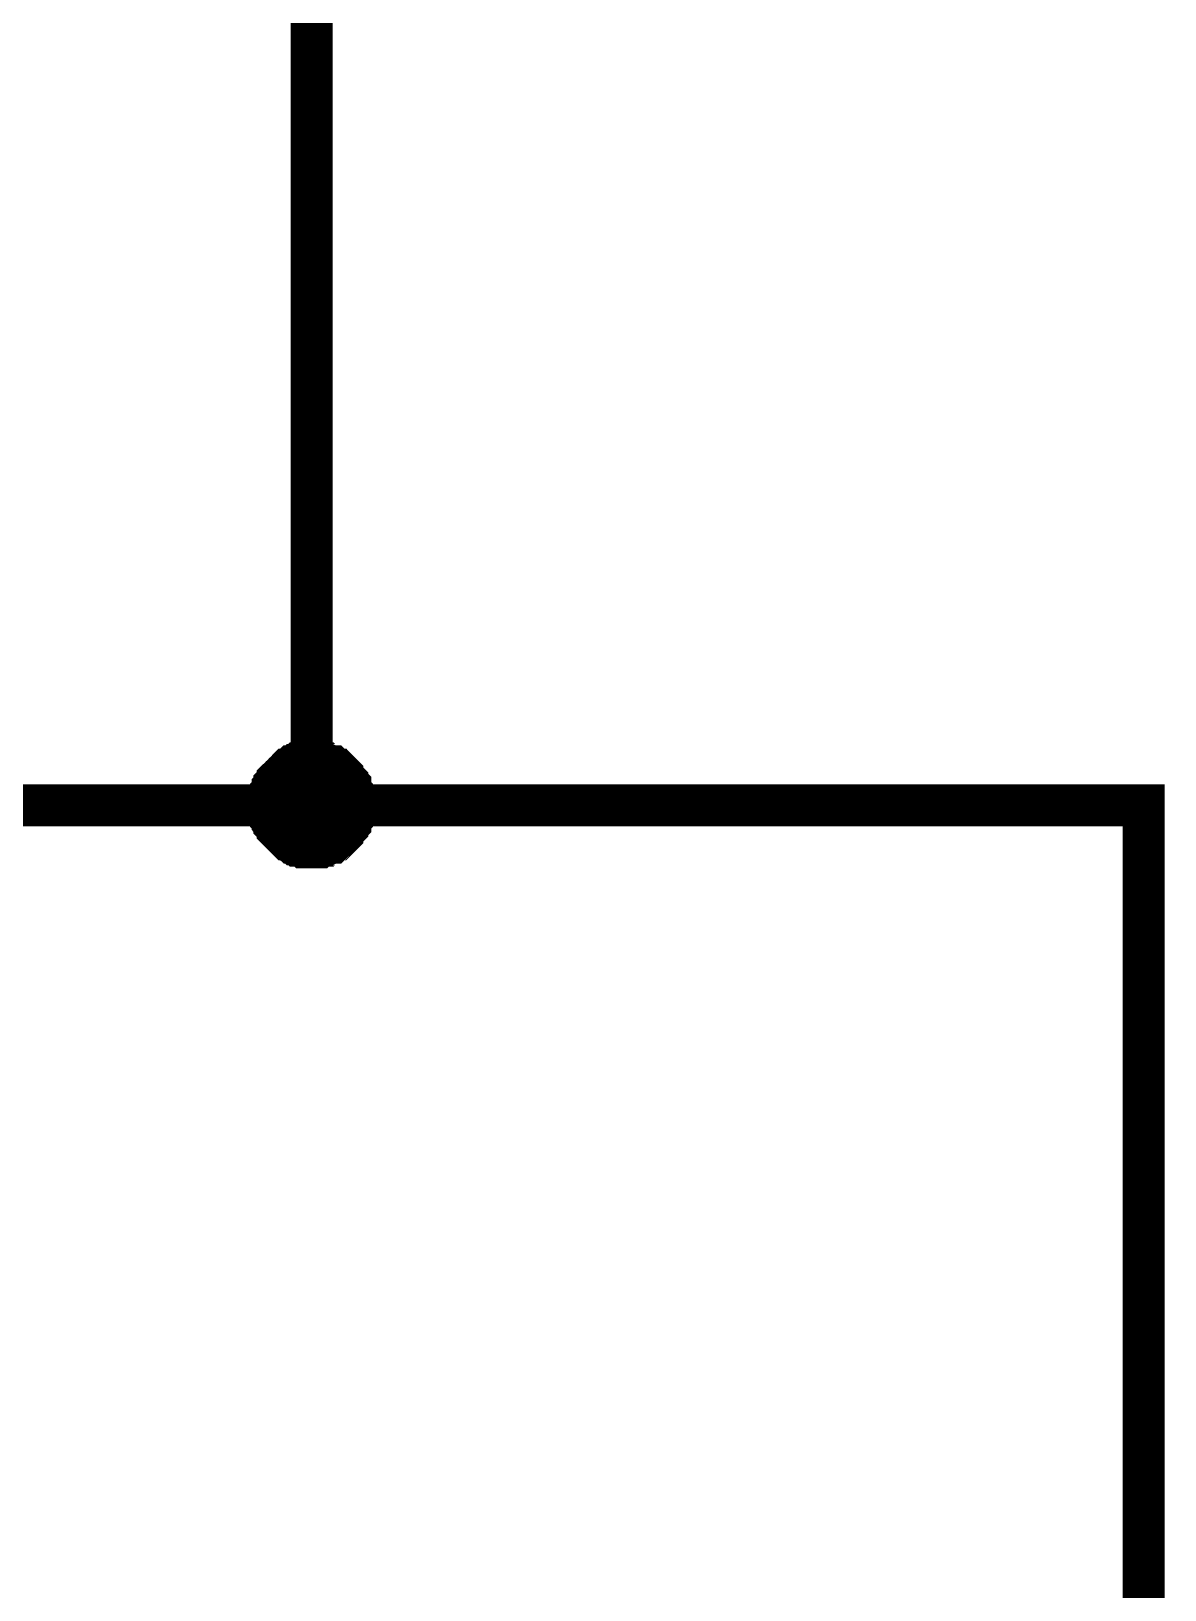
# Model space of a CAD drawing. Header units: millimetres. Extents: x 2.64 to 11.44, y 2.16 to 8.68.
# Drawn here: x 4.0062 to 4.3248, y 4.1038 to 4.5419 of the extents above; entities that cross this region are included whole.
import ezdxf

# ---------------------------------------------------------------- set-up
doc = ezdxf.new("R2010")
doc.units = ezdxf.units.MM
doc.header["$MEASUREMENT"] = 0
doc.layers.add('Sheet', color=255, linetype='Continuous')

msp = doc.modelspace()

# ---------------------------------------------------------------- linework, layer by layer
at = {"layer": 'Sheet', "const_width": 0.0118}
for points in [[(4.08503, 4.55833), (4.08503, 4.44131)], [(4.08503, 4.44131), (4.08503, 4.32429)], [(4.0732, 4.32429), (4.0732, 4.32475), (4.0732, 4.32566), (4.0732, 4.32611), (4.07365, 4.32657), (4.07365, 4.32748), (4.07365, 4.32793), (4.07411, 4.32839), (4.07411, 4.3293), (4.07456, 4.32976), (4.07456, 4.33021), (4.07502, 4.33067), (4.07547, 4.33112), (4.07547, 4.33158), (4.07593, 4.33203), (4.07638, 4.33249), (4.07684, 4.33294), (4.07729, 4.3334), (4.07775, 4.33385), (4.0782, 4.33431), (4.07866, 4.33431), (4.07911, 4.33476), (4.07957, 4.33522), (4.08002, 4.33522), (4.08048, 4.33567), (4.08093, 4.33567), (4.08139, 4.33613), (4.0823, 4.33613), (4.08275, 4.33613), (4.08321, 4.33659), (4.08366, 4.33659), (4.08457, 4.33659), (4.08503, 4.33659)], [(4.0732, 4.32429), (4.0732, 4.32475), (4.0732, 4.32566), (4.0732, 4.32611), (4.07365, 4.32657), (4.07365, 4.32748), (4.07365, 4.32793), (4.07411, 4.32839), (4.07411, 4.3293), (4.07456, 4.32976), (4.07456, 4.33021), (4.07502, 4.33067), (4.07547, 4.33112), (4.07547, 4.33158), (4.07593, 4.33203), (4.07638, 4.33249), (4.07684, 4.33294), (4.07729, 4.3334), (4.07775, 4.33385), (4.0782, 4.33431), (4.07866, 4.33431), (4.07911, 4.33476), (4.07957, 4.33522), (4.08002, 4.33522), (4.08048, 4.33567), (4.08093, 4.33567), (4.08139, 4.33613), (4.0823, 4.33613), (4.08275, 4.33613), (4.08321, 4.33659), (4.08366, 4.33659), (4.08457, 4.33659), (4.08503, 4.33659)], [(4.0732, 4.32429), (4.0732, 4.32475), (4.0732, 4.32566), (4.0732, 4.32611), (4.07365, 4.32657), (4.07365, 4.32748), (4.07365, 4.32793), (4.07411, 4.32839), (4.07411, 4.3293), (4.07456, 4.32976), (4.07456, 4.33021), (4.07502, 4.33067), (4.07547, 4.33112), (4.07547, 4.33158), (4.07593, 4.33203), (4.07638, 4.33249), (4.07684, 4.33294), (4.07729, 4.3334), (4.07775, 4.33385), (4.0782, 4.33431), (4.07866, 4.33431), (4.07911, 4.33476), (4.07957, 4.33522), (4.08002, 4.33522), (4.08048, 4.33567), (4.08093, 4.33567), (4.08139, 4.33613), (4.0823, 4.33613), (4.08275, 4.33613), (4.08321, 4.33659), (4.08366, 4.33659), (4.08457, 4.33659), (4.08503, 4.33659)], [(4.0732, 4.32429), (4.0732, 4.32475), (4.0732, 4.32566), (4.0732, 4.32611), (4.07365, 4.32657), (4.07365, 4.32748), (4.07365, 4.32793), (4.07411, 4.32839), (4.07411, 4.3293), (4.07456, 4.32976), (4.07456, 4.33021), (4.07502, 4.33067), (4.07547, 4.33112), (4.07547, 4.33158), (4.07593, 4.33203), (4.07638, 4.33249), (4.07684, 4.33294), (4.07729, 4.3334), (4.07775, 4.33385), (4.0782, 4.33431), (4.07866, 4.33431), (4.07911, 4.33476), (4.07957, 4.33522), (4.08002, 4.33522), (4.08048, 4.33567), (4.08093, 4.33567), (4.08139, 4.33613), (4.0823, 4.33613), (4.08275, 4.33613), (4.08321, 4.33659), (4.08366, 4.33659), (4.08457, 4.33659), (4.08503, 4.33659)], [(4.0732, 4.32429), (4.0732, 4.32475), (4.0732, 4.32566), (4.0732, 4.32611), (4.07365, 4.32657), (4.07365, 4.32748), (4.07365, 4.32793), (4.07411, 4.32839), (4.07411, 4.3293), (4.07456, 4.32976), (4.07456, 4.33021), (4.07502, 4.33067), (4.07547, 4.33112), (4.07547, 4.33158), (4.07593, 4.33203), (4.07638, 4.33249), (4.07684, 4.33294), (4.07729, 4.3334), (4.07775, 4.33385), (4.0782, 4.33431), (4.07866, 4.33431), (4.07911, 4.33476), (4.07957, 4.33522), (4.08002, 4.33522), (4.08048, 4.33567), (4.08093, 4.33567), (4.08139, 4.33613), (4.0823, 4.33613), (4.08275, 4.33613), (4.08321, 4.33659), (4.08366, 4.33659), (4.08457, 4.33659), (4.08503, 4.33659)], [(4.0732, 4.32429), (4.0732, 4.32475), (4.0732, 4.32566), (4.0732, 4.32611), (4.07365, 4.32657), (4.07365, 4.32748), (4.07365, 4.32793), (4.07411, 4.32839), (4.07411, 4.3293), (4.07456, 4.32976), (4.07456, 4.33021), (4.07502, 4.33067), (4.07547, 4.33112), (4.07547, 4.33158), (4.07593, 4.33203), (4.07638, 4.33249), (4.07684, 4.33294), (4.07729, 4.3334), (4.07775, 4.33385), (4.0782, 4.33431), (4.07866, 4.33431), (4.07911, 4.33476), (4.07957, 4.33522), (4.08002, 4.33522), (4.08048, 4.33567), (4.08093, 4.33567), (4.08139, 4.33613), (4.0823, 4.33613), (4.08275, 4.33613), (4.08321, 4.33659), (4.08366, 4.33659), (4.08457, 4.33659), (4.08503, 4.33659)], [(4.0732, 4.32429), (4.0732, 4.32475), (4.0732, 4.32566), (4.0732, 4.32611), (4.07365, 4.32657), (4.07365, 4.32748), (4.07365, 4.32793), (4.07411, 4.32839), (4.07411, 4.3293), (4.07456, 4.32976), (4.07456, 4.33021), (4.07502, 4.33067), (4.07547, 4.33112), (4.07547, 4.33158), (4.07593, 4.33203), (4.07638, 4.33249), (4.07684, 4.33294), (4.07729, 4.3334), (4.07775, 4.33385), (4.0782, 4.33431), (4.07866, 4.33431), (4.07911, 4.33476), (4.07957, 4.33522), (4.08002, 4.33522), (4.08048, 4.33567), (4.08093, 4.33567), (4.08139, 4.33613), (4.0823, 4.33613), (4.08275, 4.33613), (4.08321, 4.33659), (4.08366, 4.33659), (4.08457, 4.33659), (4.08503, 4.33659)], [(4.0732, 4.32429), (4.0732, 4.32475), (4.0732, 4.32566), (4.0732, 4.32611), (4.07365, 4.32657), (4.07365, 4.32748), (4.07365, 4.32793), (4.07411, 4.32839), (4.07411, 4.3293), (4.07456, 4.32976), (4.07456, 4.33021), (4.07502, 4.33067), (4.07547, 4.33112), (4.07547, 4.33158), (4.07593, 4.33203), (4.07638, 4.33249), (4.07684, 4.33294), (4.07729, 4.3334), (4.07775, 4.33385), (4.0782, 4.33431), (4.07866, 4.33431), (4.07911, 4.33476), (4.07957, 4.33522), (4.08002, 4.33522), (4.08048, 4.33567), (4.08093, 4.33567), (4.08139, 4.33613), (4.0823, 4.33613), (4.08275, 4.33613), (4.08321, 4.33659), (4.08366, 4.33659), (4.08457, 4.33659), (4.08503, 4.33659)], [(4.08503, 4.33659), (4.08503, 4.33659)], [(4.08503, 4.33659), (4.08548, 4.33659), (4.08639, 4.33659), (4.08685, 4.33659), (4.0873, 4.33613), (4.08821, 4.33613), (4.08867, 4.33613), (4.08912, 4.33567), (4.08958, 4.33567), (4.09049, 4.33522), (4.09094, 4.33522), (4.0914, 4.33476), (4.09185, 4.33431), (4.09231, 4.33431), (4.09276, 4.33385), (4.09322, 4.3334), (4.09367, 4.33294), (4.09367, 4.33249), (4.09413, 4.33203), (4.09458, 4.33158), (4.09504, 4.33112), (4.09504, 4.33067), (4.09549, 4.33021), (4.09595, 4.32976), (4.09595, 4.3293), (4.09595, 4.32839), (4.0964, 4.32793), (4.0964, 4.32748), (4.0964, 4.32657), (4.09686, 4.32611), (4.09686, 4.32566), (4.09686, 4.32475), (4.09686, 4.32429)], [(4.08503, 4.33659), (4.08503, 4.33659)], [(4.08503, 4.33659), (4.08548, 4.33659), (4.08639, 4.33659), (4.08685, 4.33659), (4.0873, 4.33613), (4.08821, 4.33613), (4.08867, 4.33613), (4.08912, 4.33567), (4.08958, 4.33567), (4.09049, 4.33522), (4.09094, 4.33522), (4.0914, 4.33476), (4.09185, 4.33431), (4.09231, 4.33431), (4.09276, 4.33385), (4.09322, 4.3334), (4.09367, 4.33294), (4.09367, 4.33249), (4.09413, 4.33203), (4.09458, 4.33158), (4.09504, 4.33112), (4.09504, 4.33067), (4.09549, 4.33021), (4.09595, 4.32976), (4.09595, 4.3293), (4.09595, 4.32839), (4.0964, 4.32793), (4.0964, 4.32748), (4.0964, 4.32657), (4.09686, 4.32611), (4.09686, 4.32566), (4.09686, 4.32475), (4.09686, 4.32429)], [(4.08503, 4.33659), (4.08503, 4.33659)], [(4.08503, 4.33659), (4.08548, 4.33659), (4.08639, 4.33659), (4.08685, 4.33659), (4.0873, 4.33613), (4.08821, 4.33613), (4.08867, 4.33613), (4.08912, 4.33567), (4.08958, 4.33567), (4.09049, 4.33522), (4.09094, 4.33522), (4.0914, 4.33476), (4.09185, 4.33431), (4.09231, 4.33431), (4.09276, 4.33385), (4.09322, 4.3334), (4.09367, 4.33294), (4.09367, 4.33249), (4.09413, 4.33203), (4.09458, 4.33158), (4.09504, 4.33112), (4.09504, 4.33067), (4.09549, 4.33021), (4.09595, 4.32976), (4.09595, 4.3293), (4.09595, 4.32839), (4.0964, 4.32793), (4.0964, 4.32748), (4.0964, 4.32657), (4.09686, 4.32611), (4.09686, 4.32566), (4.09686, 4.32475), (4.09686, 4.32429)], [(4.08503, 4.33659), (4.08503, 4.33659)], [(4.08503, 4.33659), (4.08548, 4.33659), (4.08639, 4.33659), (4.08685, 4.33659), (4.0873, 4.33613), (4.08821, 4.33613), (4.08867, 4.33613), (4.08912, 4.33567), (4.08958, 4.33567), (4.09049, 4.33522), (4.09094, 4.33522), (4.0914, 4.33476), (4.09185, 4.33431), (4.09231, 4.33431), (4.09276, 4.33385), (4.09322, 4.3334), (4.09367, 4.33294), (4.09367, 4.33249), (4.09413, 4.33203), (4.09458, 4.33158), (4.09504, 4.33112), (4.09504, 4.33067), (4.09549, 4.33021), (4.09595, 4.32976), (4.09595, 4.3293), (4.09595, 4.32839), (4.0964, 4.32793), (4.0964, 4.32748), (4.0964, 4.32657), (4.09686, 4.32611), (4.09686, 4.32566), (4.09686, 4.32475), (4.09686, 4.32429)], [(4.08503, 4.33659), (4.08503, 4.33659)], [(4.08503, 4.33659), (4.08548, 4.33659), (4.08639, 4.33659), (4.08685, 4.33659), (4.0873, 4.33613), (4.08821, 4.33613), (4.08867, 4.33613), (4.08912, 4.33567), (4.08958, 4.33567), (4.09049, 4.33522), (4.09094, 4.33522), (4.0914, 4.33476), (4.09185, 4.33431), (4.09231, 4.33431), (4.09276, 4.33385), (4.09322, 4.3334), (4.09367, 4.33294), (4.09367, 4.33249), (4.09413, 4.33203), (4.09458, 4.33158), (4.09504, 4.33112), (4.09504, 4.33067), (4.09549, 4.33021), (4.09595, 4.32976), (4.09595, 4.3293), (4.09595, 4.32839), (4.0964, 4.32793), (4.0964, 4.32748), (4.0964, 4.32657), (4.09686, 4.32611), (4.09686, 4.32566), (4.09686, 4.32475), (4.09686, 4.32429)], [(4.08503, 4.33659), (4.08503, 4.33659)], [(4.08503, 4.33659), (4.08548, 4.33659), (4.08639, 4.33659), (4.08685, 4.33659), (4.0873, 4.33613), (4.08821, 4.33613), (4.08867, 4.33613), (4.08912, 4.33567), (4.08958, 4.33567), (4.09049, 4.33522), (4.09094, 4.33522), (4.0914, 4.33476), (4.09185, 4.33431), (4.09231, 4.33431), (4.09276, 4.33385), (4.09322, 4.3334), (4.09367, 4.33294), (4.09367, 4.33249), (4.09413, 4.33203), (4.09458, 4.33158), (4.09504, 4.33112), (4.09504, 4.33067), (4.09549, 4.33021), (4.09595, 4.32976), (4.09595, 4.3293), (4.09595, 4.32839), (4.0964, 4.32793), (4.0964, 4.32748), (4.0964, 4.32657), (4.09686, 4.32611), (4.09686, 4.32566), (4.09686, 4.32475), (4.09686, 4.32429)], [(4.08503, 4.33659), (4.08503, 4.33659)], [(4.08503, 4.33659), (4.08548, 4.33659), (4.08639, 4.33659), (4.08685, 4.33659), (4.0873, 4.33613), (4.08821, 4.33613), (4.08867, 4.33613), (4.08912, 4.33567), (4.08958, 4.33567), (4.09049, 4.33522), (4.09094, 4.33522), (4.0914, 4.33476), (4.09185, 4.33431), (4.09231, 4.33431), (4.09276, 4.33385), (4.09322, 4.3334), (4.09367, 4.33294), (4.09367, 4.33249), (4.09413, 4.33203), (4.09458, 4.33158), (4.09504, 4.33112), (4.09504, 4.33067), (4.09549, 4.33021), (4.09595, 4.32976), (4.09595, 4.3293), (4.09595, 4.32839), (4.0964, 4.32793), (4.0964, 4.32748), (4.0964, 4.32657), (4.09686, 4.32611), (4.09686, 4.32566), (4.09686, 4.32475), (4.09686, 4.32429)], [(4.08503, 4.33659), (4.08503, 4.33659)], [(4.08503, 4.33659), (4.08548, 4.33659), (4.08639, 4.33659), (4.08685, 4.33659), (4.0873, 4.33613), (4.08821, 4.33613), (4.08867, 4.33613), (4.08912, 4.33567), (4.08958, 4.33567), (4.09049, 4.33522), (4.09094, 4.33522), (4.0914, 4.33476), (4.09185, 4.33431), (4.09231, 4.33431), (4.09276, 4.33385), (4.09322, 4.3334), (4.09367, 4.33294), (4.09367, 4.33249), (4.09413, 4.33203), (4.09458, 4.33158), (4.09504, 4.33112), (4.09504, 4.33067), (4.09549, 4.33021), (4.09595, 4.32976), (4.09595, 4.3293), (4.09595, 4.32839), (4.0964, 4.32793), (4.0964, 4.32748), (4.0964, 4.32657), (4.09686, 4.32611), (4.09686, 4.32566), (4.09686, 4.32475), (4.09686, 4.32429)], [(3.85164, 4.03242), (3.85164, 4.32429), (4.08503, 4.32429), (4.31887, 4.32429), (4.31887, 4.03242)], [(4.08503, 4.31245), (4.08457, 4.31245), (4.08366, 4.31245), (4.08321, 4.31245), (4.08275, 4.31291), (4.0823, 4.31291), (4.08139, 4.31291), (4.08093, 4.31336), (4.08048, 4.31336), (4.08002, 4.31382), (4.07957, 4.31382), (4.07911, 4.31427), (4.07866, 4.31473), (4.0782, 4.31473), (4.07775, 4.31518), (4.07729, 4.31564), (4.07684, 4.3161), (4.07638, 4.31655), (4.07593, 4.31701), (4.07547, 4.31746), (4.07547, 4.31792), (4.07502, 4.31837), (4.07456, 4.31883), (4.07456, 4.31928), (4.07411, 4.31974), (4.07411, 4.32019), (4.07365, 4.32065), (4.07365, 4.32156), (4.07365, 4.32201), (4.0732, 4.32247), (4.0732, 4.32293), (4.0732, 4.32384), (4.0732, 4.32429)], [(4.0732, 4.32429), (4.0732, 4.32429)], [(4.08503, 4.31245), (4.08457, 4.31245), (4.08366, 4.31245), (4.08321, 4.31245), (4.08275, 4.31291), (4.0823, 4.31291), (4.08139, 4.31291), (4.08093, 4.31336), (4.08048, 4.31336), (4.08002, 4.31382), (4.07957, 4.31382), (4.07911, 4.31427), (4.07866, 4.31473), (4.0782, 4.31473), (4.07775, 4.31518), (4.07729, 4.31564), (4.07684, 4.3161), (4.07638, 4.31655), (4.07593, 4.31701), (4.07547, 4.31746), (4.07547, 4.31792), (4.07502, 4.31837), (4.07456, 4.31883), (4.07456, 4.31928), (4.07411, 4.31974), (4.07411, 4.32019), (4.07365, 4.32065), (4.07365, 4.32156), (4.07365, 4.32201), (4.0732, 4.32247), (4.0732, 4.32293), (4.0732, 4.32384), (4.0732, 4.32429)], [(4.0732, 4.32429), (4.0732, 4.32429)], [(4.08503, 4.31245), (4.08457, 4.31245), (4.08366, 4.31245), (4.08321, 4.31245), (4.08275, 4.31291), (4.0823, 4.31291), (4.08139, 4.31291), (4.08093, 4.31336), (4.08048, 4.31336), (4.08002, 4.31382), (4.07957, 4.31382), (4.07911, 4.31427), (4.07866, 4.31473), (4.0782, 4.31473), (4.07775, 4.31518), (4.07729, 4.31564), (4.07684, 4.3161), (4.07638, 4.31655), (4.07593, 4.31701), (4.07547, 4.31746), (4.07547, 4.31792), (4.07502, 4.31837), (4.07456, 4.31883), (4.07456, 4.31928), (4.07411, 4.31974), (4.07411, 4.32019), (4.07365, 4.32065), (4.07365, 4.32156), (4.07365, 4.32201), (4.0732, 4.32247), (4.0732, 4.32293), (4.0732, 4.32384), (4.0732, 4.32429)], [(4.0732, 4.32429), (4.0732, 4.32429)], [(4.08503, 4.31245), (4.08457, 4.31245), (4.08366, 4.31245), (4.08321, 4.31245), (4.08275, 4.31291), (4.0823, 4.31291), (4.08139, 4.31291), (4.08093, 4.31336), (4.08048, 4.31336), (4.08002, 4.31382), (4.07957, 4.31382), (4.07911, 4.31427), (4.07866, 4.31473), (4.0782, 4.31473), (4.07775, 4.31518), (4.07729, 4.31564), (4.07684, 4.3161), (4.07638, 4.31655), (4.07593, 4.31701), (4.07547, 4.31746), (4.07547, 4.31792), (4.07502, 4.31837), (4.07456, 4.31883), (4.07456, 4.31928), (4.07411, 4.31974), (4.07411, 4.32019), (4.07365, 4.32065), (4.07365, 4.32156), (4.07365, 4.32201), (4.0732, 4.32247), (4.0732, 4.32293), (4.0732, 4.32384), (4.0732, 4.32429)], [(4.0732, 4.32429), (4.0732, 4.32429)], [(4.08503, 4.31245), (4.08457, 4.31245), (4.08366, 4.31245), (4.08321, 4.31245), (4.08275, 4.31291), (4.0823, 4.31291), (4.08139, 4.31291), (4.08093, 4.31336), (4.08048, 4.31336), (4.08002, 4.31382), (4.07957, 4.31382), (4.07911, 4.31427), (4.07866, 4.31473), (4.0782, 4.31473), (4.07775, 4.31518), (4.07729, 4.31564), (4.07684, 4.3161), (4.07638, 4.31655), (4.07593, 4.31701), (4.07547, 4.31746), (4.07547, 4.31792), (4.07502, 4.31837), (4.07456, 4.31883), (4.07456, 4.31928), (4.07411, 4.31974), (4.07411, 4.32019), (4.07365, 4.32065), (4.07365, 4.32156), (4.07365, 4.32201), (4.0732, 4.32247), (4.0732, 4.32293), (4.0732, 4.32384), (4.0732, 4.32429)], [(4.0732, 4.32429), (4.0732, 4.32429)], [(4.08503, 4.31245), (4.08457, 4.31245), (4.08366, 4.31245), (4.08321, 4.31245), (4.08275, 4.31291), (4.0823, 4.31291), (4.08139, 4.31291), (4.08093, 4.31336), (4.08048, 4.31336), (4.08002, 4.31382), (4.07957, 4.31382), (4.07911, 4.31427), (4.07866, 4.31473), (4.0782, 4.31473), (4.07775, 4.31518), (4.07729, 4.31564), (4.07684, 4.3161), (4.07638, 4.31655), (4.07593, 4.31701), (4.07547, 4.31746), (4.07547, 4.31792), (4.07502, 4.31837), (4.07456, 4.31883), (4.07456, 4.31928), (4.07411, 4.31974), (4.07411, 4.32019), (4.07365, 4.32065), (4.07365, 4.32156), (4.07365, 4.32201), (4.0732, 4.32247), (4.0732, 4.32293), (4.0732, 4.32384), (4.0732, 4.32429)], [(4.0732, 4.32429), (4.0732, 4.32429)], [(4.08503, 4.31245), (4.08457, 4.31245), (4.08366, 4.31245), (4.08321, 4.31245), (4.08275, 4.31291), (4.0823, 4.31291), (4.08139, 4.31291), (4.08093, 4.31336), (4.08048, 4.31336), (4.08002, 4.31382), (4.07957, 4.31382), (4.07911, 4.31427), (4.07866, 4.31473), (4.0782, 4.31473), (4.07775, 4.31518), (4.07729, 4.31564), (4.07684, 4.3161), (4.07638, 4.31655), (4.07593, 4.31701), (4.07547, 4.31746), (4.07547, 4.31792), (4.07502, 4.31837), (4.07456, 4.31883), (4.07456, 4.31928), (4.07411, 4.31974), (4.07411, 4.32019), (4.07365, 4.32065), (4.07365, 4.32156), (4.07365, 4.32201), (4.0732, 4.32247), (4.0732, 4.32293), (4.0732, 4.32384), (4.0732, 4.32429)], [(4.0732, 4.32429), (4.0732, 4.32429)], [(4.08503, 4.31245), (4.08457, 4.31245), (4.08366, 4.31245), (4.08321, 4.31245), (4.08275, 4.31291), (4.0823, 4.31291), (4.08139, 4.31291), (4.08093, 4.31336), (4.08048, 4.31336), (4.08002, 4.31382), (4.07957, 4.31382), (4.07911, 4.31427), (4.07866, 4.31473), (4.0782, 4.31473), (4.07775, 4.31518), (4.07729, 4.31564), (4.07684, 4.3161), (4.07638, 4.31655), (4.07593, 4.31701), (4.07547, 4.31746), (4.07547, 4.31792), (4.07502, 4.31837), (4.07456, 4.31883), (4.07456, 4.31928), (4.07411, 4.31974), (4.07411, 4.32019), (4.07365, 4.32065), (4.07365, 4.32156), (4.07365, 4.32201), (4.0732, 4.32247), (4.0732, 4.32293), (4.0732, 4.32384), (4.0732, 4.32429)], [(4.0732, 4.32429), (4.0732, 4.32429)], [(4.09686, 4.32429), (4.09686, 4.32384), (4.09686, 4.32293), (4.09686, 4.32247), (4.0964, 4.32201), (4.0964, 4.32156), (4.0964, 4.32065), (4.09595, 4.32019), (4.09595, 4.31974), (4.09595, 4.31928), (4.09549, 4.31883), (4.09504, 4.31837), (4.09504, 4.31792), (4.09458, 4.31746), (4.09413, 4.31701), (4.09367, 4.31655), (4.09367, 4.3161), (4.09322, 4.31564), (4.09276, 4.31518), (4.09231, 4.31473), (4.09185, 4.31473), (4.0914, 4.31427), (4.09094, 4.31382), (4.09049, 4.31382), (4.08958, 4.31336), (4.08912, 4.31336), (4.08867, 4.31291), (4.08821, 4.31291), (4.0873, 4.31291), (4.08685, 4.31245), (4.08639, 4.31245), (4.08548, 4.31245), (4.08503, 4.31245)], [(4.09686, 4.32429), (4.09686, 4.32384), (4.09686, 4.32293), (4.09686, 4.32247), (4.0964, 4.32201), (4.0964, 4.32156), (4.0964, 4.32065), (4.09595, 4.32019), (4.09595, 4.31974), (4.09595, 4.31928), (4.09549, 4.31883), (4.09504, 4.31837), (4.09504, 4.31792), (4.09458, 4.31746), (4.09413, 4.31701), (4.09367, 4.31655), (4.09367, 4.3161), (4.09322, 4.31564), (4.09276, 4.31518), (4.09231, 4.31473), (4.09185, 4.31473), (4.0914, 4.31427), (4.09094, 4.31382), (4.09049, 4.31382), (4.08958, 4.31336), (4.08912, 4.31336), (4.08867, 4.31291), (4.08821, 4.31291), (4.0873, 4.31291), (4.08685, 4.31245), (4.08639, 4.31245), (4.08548, 4.31245), (4.08503, 4.31245)], [(4.09686, 4.32429), (4.09686, 4.32384), (4.09686, 4.32293), (4.09686, 4.32247), (4.0964, 4.32201), (4.0964, 4.32156), (4.0964, 4.32065), (4.09595, 4.32019), (4.09595, 4.31974), (4.09595, 4.31928), (4.09549, 4.31883), (4.09504, 4.31837), (4.09504, 4.31792), (4.09458, 4.31746), (4.09413, 4.31701), (4.09367, 4.31655), (4.09367, 4.3161), (4.09322, 4.31564), (4.09276, 4.31518), (4.09231, 4.31473), (4.09185, 4.31473), (4.0914, 4.31427), (4.09094, 4.31382), (4.09049, 4.31382), (4.08958, 4.31336), (4.08912, 4.31336), (4.08867, 4.31291), (4.08821, 4.31291), (4.0873, 4.31291), (4.08685, 4.31245), (4.08639, 4.31245), (4.08548, 4.31245), (4.08503, 4.31245)], [(4.09686, 4.32429), (4.09686, 4.32384), (4.09686, 4.32293), (4.09686, 4.32247), (4.0964, 4.32201), (4.0964, 4.32156), (4.0964, 4.32065), (4.09595, 4.32019), (4.09595, 4.31974), (4.09595, 4.31928), (4.09549, 4.31883), (4.09504, 4.31837), (4.09504, 4.31792), (4.09458, 4.31746), (4.09413, 4.31701), (4.09367, 4.31655), (4.09367, 4.3161), (4.09322, 4.31564), (4.09276, 4.31518), (4.09231, 4.31473), (4.09185, 4.31473), (4.0914, 4.31427), (4.09094, 4.31382), (4.09049, 4.31382), (4.08958, 4.31336), (4.08912, 4.31336), (4.08867, 4.31291), (4.08821, 4.31291), (4.0873, 4.31291), (4.08685, 4.31245), (4.08639, 4.31245), (4.08548, 4.31245), (4.08503, 4.31245)], [(4.09686, 4.32429), (4.09686, 4.32384), (4.09686, 4.32293), (4.09686, 4.32247), (4.0964, 4.32201), (4.0964, 4.32156), (4.0964, 4.32065), (4.09595, 4.32019), (4.09595, 4.31974), (4.09595, 4.31928), (4.09549, 4.31883), (4.09504, 4.31837), (4.09504, 4.31792), (4.09458, 4.31746), (4.09413, 4.31701), (4.09367, 4.31655), (4.09367, 4.3161), (4.09322, 4.31564), (4.09276, 4.31518), (4.09231, 4.31473), (4.09185, 4.31473), (4.0914, 4.31427), (4.09094, 4.31382), (4.09049, 4.31382), (4.08958, 4.31336), (4.08912, 4.31336), (4.08867, 4.31291), (4.08821, 4.31291), (4.0873, 4.31291), (4.08685, 4.31245), (4.08639, 4.31245), (4.08548, 4.31245), (4.08503, 4.31245)], [(4.09686, 4.32429), (4.09686, 4.32384), (4.09686, 4.32293), (4.09686, 4.32247), (4.0964, 4.32201), (4.0964, 4.32156), (4.0964, 4.32065), (4.09595, 4.32019), (4.09595, 4.31974), (4.09595, 4.31928), (4.09549, 4.31883), (4.09504, 4.31837), (4.09504, 4.31792), (4.09458, 4.31746), (4.09413, 4.31701), (4.09367, 4.31655), (4.09367, 4.3161), (4.09322, 4.31564), (4.09276, 4.31518), (4.09231, 4.31473), (4.09185, 4.31473), (4.0914, 4.31427), (4.09094, 4.31382), (4.09049, 4.31382), (4.08958, 4.31336), (4.08912, 4.31336), (4.08867, 4.31291), (4.08821, 4.31291), (4.0873, 4.31291), (4.08685, 4.31245), (4.08639, 4.31245), (4.08548, 4.31245), (4.08503, 4.31245)], [(4.09686, 4.32429), (4.09686, 4.32384), (4.09686, 4.32293), (4.09686, 4.32247), (4.0964, 4.32201), (4.0964, 4.32156), (4.0964, 4.32065), (4.09595, 4.32019), (4.09595, 4.31974), (4.09595, 4.31928), (4.09549, 4.31883), (4.09504, 4.31837), (4.09504, 4.31792), (4.09458, 4.31746), (4.09413, 4.31701), (4.09367, 4.31655), (4.09367, 4.3161), (4.09322, 4.31564), (4.09276, 4.31518), (4.09231, 4.31473), (4.09185, 4.31473), (4.0914, 4.31427), (4.09094, 4.31382), (4.09049, 4.31382), (4.08958, 4.31336), (4.08912, 4.31336), (4.08867, 4.31291), (4.08821, 4.31291), (4.0873, 4.31291), (4.08685, 4.31245), (4.08639, 4.31245), (4.08548, 4.31245), (4.08503, 4.31245)], [(4.09686, 4.32429), (4.09686, 4.32384), (4.09686, 4.32293), (4.09686, 4.32247), (4.0964, 4.32201), (4.0964, 4.32156), (4.0964, 4.32065), (4.09595, 4.32019), (4.09595, 4.31974), (4.09595, 4.31928), (4.09549, 4.31883), (4.09504, 4.31837), (4.09504, 4.31792), (4.09458, 4.31746), (4.09413, 4.31701), (4.09367, 4.31655), (4.09367, 4.3161), (4.09322, 4.31564), (4.09276, 4.31518), (4.09231, 4.31473), (4.09185, 4.31473), (4.0914, 4.31427), (4.09094, 4.31382), (4.09049, 4.31382), (4.08958, 4.31336), (4.08912, 4.31336), (4.08867, 4.31291), (4.08821, 4.31291), (4.0873, 4.31291), (4.08685, 4.31245), (4.08639, 4.31245), (4.08548, 4.31245), (4.08503, 4.31245)], [(4.09686, 4.32429), (4.09686, 4.32429), (4.09686, 4.32429), (4.09686, 4.32429), (4.09686, 4.32429), (4.09686, 4.32429), (4.09686, 4.32429), (4.09686, 4.32429), (4.09686, 4.32429), (4.09686, 4.32429), (4.09686, 4.32429), (4.09686, 4.32429), (4.09686, 4.32429), (4.09686, 4.32429), (4.09686, 4.32429), (4.09686, 4.32429), (4.09686, 4.32429), (4.09686, 4.32429), (4.09686, 4.32429), (4.09686, 4.32429), (4.09686, 4.32429), (4.09686, 4.32429), (4.09686, 4.32429), (4.09686, 4.32429), (4.09686, 4.32429), (4.09686, 4.32429), (4.09686, 4.32429), (4.09686, 4.32429), (4.09686, 4.32429), (4.09686, 4.32429), (4.09686, 4.32429), (4.09686, 4.32429), (4.09686, 4.32429)], [(4.09686, 4.32429), (4.09686, 4.32429)], [(4.09686, 4.32429), (4.09686, 4.32429), (4.09686, 4.32429), (4.09686, 4.32429), (4.09686, 4.32429), (4.09686, 4.32429), (4.09686, 4.32429), (4.09686, 4.32429), (4.09686, 4.32429), (4.09686, 4.32429), (4.09686, 4.32429), (4.09686, 4.32429), (4.09686, 4.32429), (4.09686, 4.32429), (4.09686, 4.32429), (4.09686, 4.32429), (4.09686, 4.32429), (4.09686, 4.32429), (4.09686, 4.32429), (4.09686, 4.32429), (4.09686, 4.32429), (4.09686, 4.32429), (4.09686, 4.32429), (4.09686, 4.32429), (4.09686, 4.32429), (4.09686, 4.32429), (4.09686, 4.32429), (4.09686, 4.32429), (4.09686, 4.32429), (4.09686, 4.32429), (4.09686, 4.32429), (4.09686, 4.32429), (4.09686, 4.32429)], [(4.09686, 4.32429), (4.09686, 4.32429)], [(4.09686, 4.32429), (4.09686, 4.32429), (4.09686, 4.32429), (4.09686, 4.32429), (4.09686, 4.32429), (4.09686, 4.32429), (4.09686, 4.32429), (4.09686, 4.32429), (4.09686, 4.32429), (4.09686, 4.32429), (4.09686, 4.32429), (4.09686, 4.32429), (4.09686, 4.32429), (4.09686, 4.32429), (4.09686, 4.32429), (4.09686, 4.32429), (4.09686, 4.32429), (4.09686, 4.32429), (4.09686, 4.32429), (4.09686, 4.32429), (4.09686, 4.32429), (4.09686, 4.32429), (4.09686, 4.32429), (4.09686, 4.32429), (4.09686, 4.32429), (4.09686, 4.32429), (4.09686, 4.32429), (4.09686, 4.32429), (4.09686, 4.32429), (4.09686, 4.32429), (4.09686, 4.32429), (4.09686, 4.32429), (4.09686, 4.32429)], [(4.09686, 4.32429), (4.09686, 4.32429)], [(4.09686, 4.32429), (4.09686, 4.32429), (4.09686, 4.32429), (4.09686, 4.32429), (4.09686, 4.32429), (4.09686, 4.32429), (4.09686, 4.32429), (4.09686, 4.32429), (4.09686, 4.32429), (4.09686, 4.32429), (4.09686, 4.32429), (4.09686, 4.32429), (4.09686, 4.32429), (4.09686, 4.32429), (4.09686, 4.32429), (4.09686, 4.32429), (4.09686, 4.32429), (4.09686, 4.32429), (4.09686, 4.32429), (4.09686, 4.32429), (4.09686, 4.32429), (4.09686, 4.32429), (4.09686, 4.32429), (4.09686, 4.32429), (4.09686, 4.32429), (4.09686, 4.32429), (4.09686, 4.32429), (4.09686, 4.32429), (4.09686, 4.32429), (4.09686, 4.32429), (4.09686, 4.32429), (4.09686, 4.32429), (4.09686, 4.32429)], [(4.09686, 4.32429), (4.09686, 4.32429)], [(4.09686, 4.32429), (4.09686, 4.32429), (4.09686, 4.32429), (4.09686, 4.32429), (4.09686, 4.32429), (4.09686, 4.32429), (4.09686, 4.32429), (4.09686, 4.32429), (4.09686, 4.32429), (4.09686, 4.32429), (4.09686, 4.32429), (4.09686, 4.32429), (4.09686, 4.32429), (4.09686, 4.32429), (4.09686, 4.32429), (4.09686, 4.32429), (4.09686, 4.32429), (4.09686, 4.32429), (4.09686, 4.32429), (4.09686, 4.32429), (4.09686, 4.32429), (4.09686, 4.32429), (4.09686, 4.32429), (4.09686, 4.32429), (4.09686, 4.32429), (4.09686, 4.32429), (4.09686, 4.32429), (4.09686, 4.32429), (4.09686, 4.32429), (4.09686, 4.32429), (4.09686, 4.32429), (4.09686, 4.32429), (4.09686, 4.32429)], [(4.09686, 4.32429), (4.09686, 4.32429)], [(4.09686, 4.32429), (4.09686, 4.32429), (4.09686, 4.32429), (4.09686, 4.32429), (4.09686, 4.32429), (4.09686, 4.32429), (4.09686, 4.32429), (4.09686, 4.32429), (4.09686, 4.32429), (4.09686, 4.32429), (4.09686, 4.32429), (4.09686, 4.32429), (4.09686, 4.32429), (4.09686, 4.32429), (4.09686, 4.32429), (4.09686, 4.32429), (4.09686, 4.32429), (4.09686, 4.32429), (4.09686, 4.32429), (4.09686, 4.32429), (4.09686, 4.32429), (4.09686, 4.32429), (4.09686, 4.32429), (4.09686, 4.32429), (4.09686, 4.32429), (4.09686, 4.32429), (4.09686, 4.32429), (4.09686, 4.32429), (4.09686, 4.32429), (4.09686, 4.32429), (4.09686, 4.32429), (4.09686, 4.32429), (4.09686, 4.32429)], [(4.09686, 4.32429), (4.09686, 4.32429)], [(4.09686, 4.32429), (4.09686, 4.32429), (4.09686, 4.32429), (4.09686, 4.32429), (4.09686, 4.32429), (4.09686, 4.32429), (4.09686, 4.32429), (4.09686, 4.32429), (4.09686, 4.32429), (4.09686, 4.32429), (4.09686, 4.32429), (4.09686, 4.32429), (4.09686, 4.32429), (4.09686, 4.32429), (4.09686, 4.32429), (4.09686, 4.32429), (4.09686, 4.32429), (4.09686, 4.32429), (4.09686, 4.32429), (4.09686, 4.32429), (4.09686, 4.32429), (4.09686, 4.32429), (4.09686, 4.32429), (4.09686, 4.32429), (4.09686, 4.32429), (4.09686, 4.32429), (4.09686, 4.32429), (4.09686, 4.32429), (4.09686, 4.32429), (4.09686, 4.32429), (4.09686, 4.32429), (4.09686, 4.32429), (4.09686, 4.32429)], [(4.09686, 4.32429), (4.09686, 4.32429)], [(4.09686, 4.32429), (4.09686, 4.32429), (4.09686, 4.32429), (4.09686, 4.32429), (4.09686, 4.32429), (4.09686, 4.32429), (4.09686, 4.32429), (4.09686, 4.32429), (4.09686, 4.32429), (4.09686, 4.32429), (4.09686, 4.32429), (4.09686, 4.32429), (4.09686, 4.32429), (4.09686, 4.32429), (4.09686, 4.32429), (4.09686, 4.32429), (4.09686, 4.32429), (4.09686, 4.32429), (4.09686, 4.32429), (4.09686, 4.32429), (4.09686, 4.32429), (4.09686, 4.32429), (4.09686, 4.32429), (4.09686, 4.32429), (4.09686, 4.32429), (4.09686, 4.32429), (4.09686, 4.32429), (4.09686, 4.32429), (4.09686, 4.32429), (4.09686, 4.32429), (4.09686, 4.32429), (4.09686, 4.32429), (4.09686, 4.32429)], [(4.09686, 4.32429), (4.09686, 4.32429)]]:
    msp.add_lwpolyline(points, dxfattribs=at)

doc.saveas('drawing.dxf')
